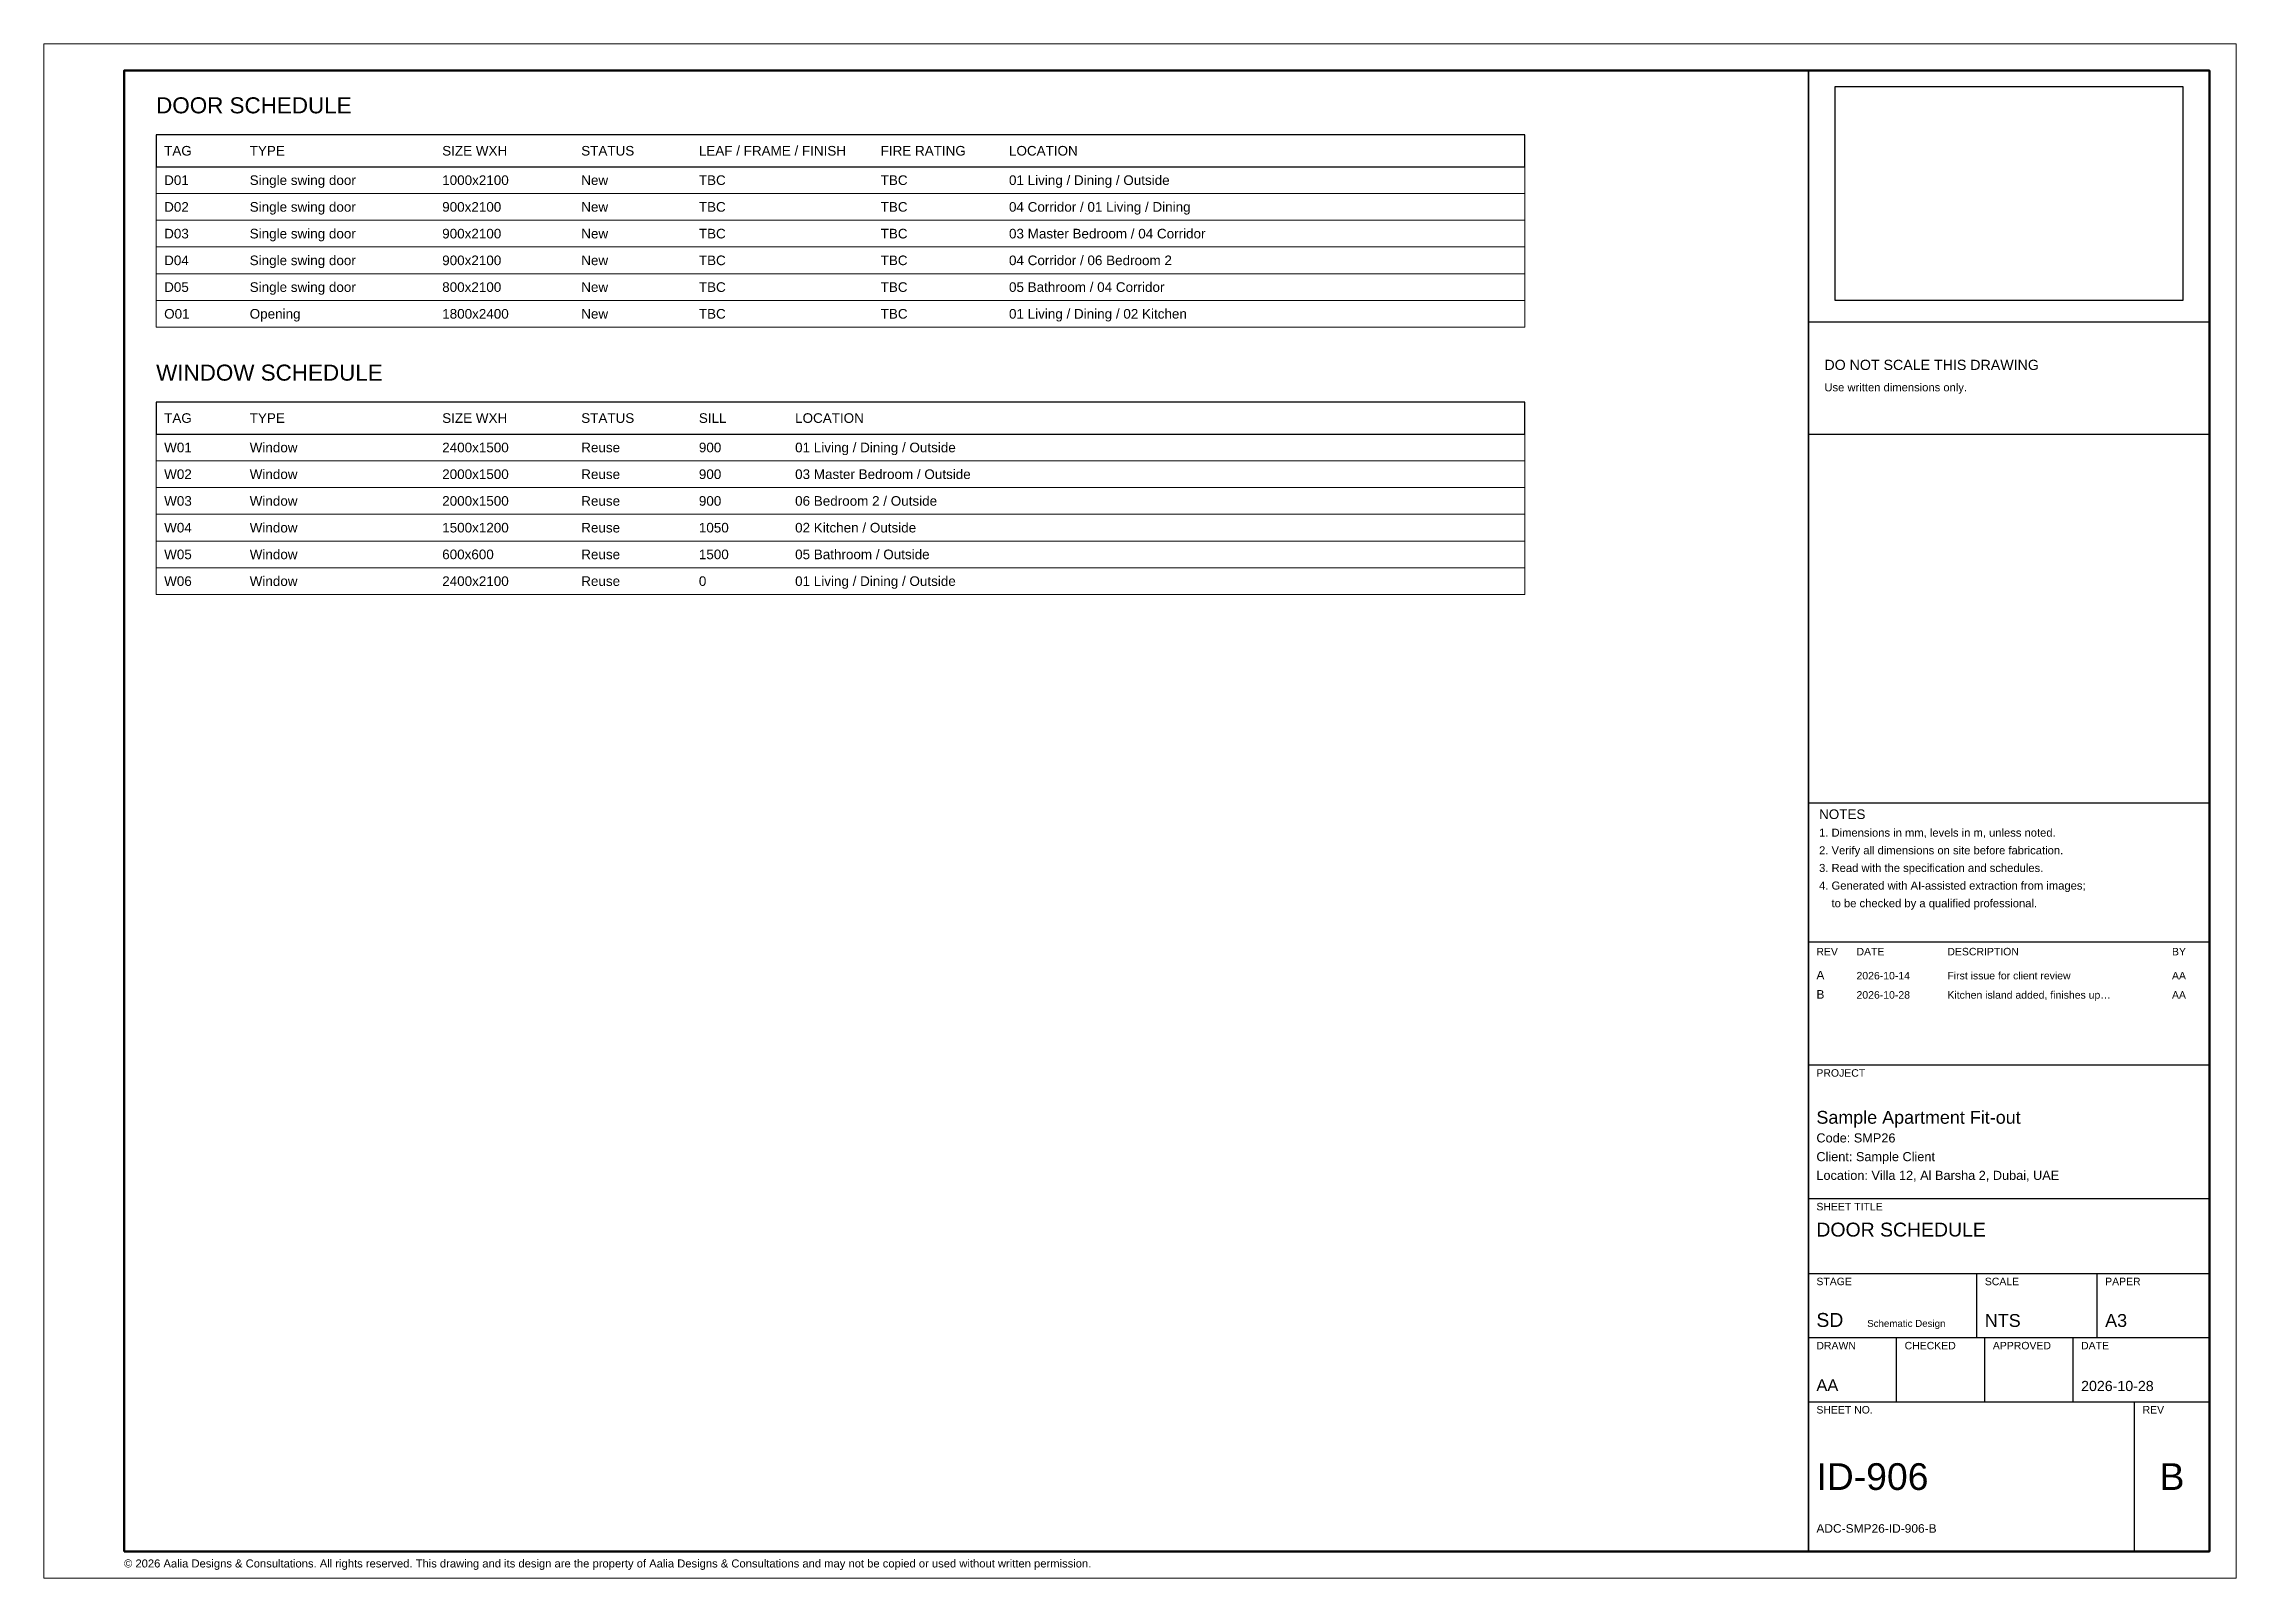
# Paper-space layout 'ID-906 Door schedule' of a CAD drawing. Header units: millimetres. Extents: x 5 to 415, y 5 to 292.
import ezdxf
from ezdxf.enums import TextEntityAlignment as Align

# ---------------------------------------------------------------- set-up
doc = ezdxf.new("R2010")
doc.units = ezdxf.units.MM
doc.layers.add('G-ANNO-TEXT', color=7, linetype='Continuous', lineweight=18)
doc.layers.add('G-ANNO-TTLB', color=7, linetype='Continuous', lineweight=25)
doc.styles.add('ADC', font='arial.ttf')
picture_1 = doc.add_image_def('image1.png', size_in_pixel=(1400, 861))

psp = doc.layouts.new('ID-906 Door schedule')

# ---------------------------------------------------------------- linework, layer by layer
at = {"layer": 'G-ANNO-TEXT', "lineweight": 25}
for points in [[(26, 269), (282, 269), (282, 275), (26, 275)], [(26, 219), (282, 219), (282, 225), (26, 225)]]:
    psp.add_lwpolyline(points, close=True, dxfattribs=at)
at = {"layer": 'G-ANNO-TEXT'}
for points in [[(26, 264), (282, 264), (282, 269), (26, 269)], [(26, 259), (282, 259), (282, 264), (26, 264)], [(26, 254), (282, 254), (282, 259), (26, 259)], [(26, 249), (282, 249), (282, 254), (26, 254)], [(26, 244), (282, 244), (282, 249), (26, 249)], [(26, 239), (282, 239), (282, 244), (26, 244)], [(26, 214), (282, 214), (282, 219), (26, 219)], [(26, 209), (282, 209), (282, 214), (26, 214)], [(26, 204), (282, 204), (282, 209), (26, 209)], [(26, 199), (282, 199), (282, 204), (26, 204)], [(26, 194), (282, 194), (282, 199), (26, 199)], [(26, 189), (282, 189), (282, 194), (26, 194)]]:
    psp.add_lwpolyline(points, close=True, dxfattribs=at)
at = {"layer": 'G-ANNO-TTLB', "lineweight": 35}
psp.add_line((335, 10), (335, 287), dxfattribs=at)
at = {"layer": 'G-ANNO-TTLB'}
for p, q in [((335, 240), (410, 240)), ((335, 219), (410, 219)), ((335, 150), (410, 150)), ((335, 124), (410, 124)), ((335, 101), (410, 101)), ((335, 76), (410, 76)), ((335, 62), (410, 62)), ((366.5, 50), (366.5, 62)), ((389, 50), (389, 62)), ((335, 50), (410, 50)), ((351.5, 38), (351.5, 50)), ((368, 38), (368, 50)), ((384.5, 38), (384.5, 50)), ((335, 38), (410, 38)), ((396, 10), (396, 38))]:
    psp.add_line(p, q, dxfattribs=at)
at = {"layer": 'G-ANNO-TTLB', "lineweight": 13}
psp.add_lwpolyline([(5, 5), (415, 5), (415, 292), (5, 292)], close=True, dxfattribs=at)
at = {"layer": 'G-ANNO-TTLB', "lineweight": 50}
psp.add_lwpolyline([(20, 10), (410, 10), (410, 287), (20, 287)], close=True, dxfattribs=at)

# ---------------------------------------------------------------- texts
at = {"layer": 'G-ANNO-TEXT', "style": 'ADC'}
for s, p in [('DOOR SCHEDULE', (26, 279)), ('WINDOW SCHEDULE', (26, 229))]:
    psp.add_text(s, height=3, dxfattribs=at).set_placement(p)
for s, p in [('TAG', (27.5, 272)), ('TYPE', (43.5, 272)), ('SIZE WXH', (79.5, 272)), ('STATUS', (105.5, 272)), ('LEAF / FRAME / FINISH', (127.5, 272)), ('FIRE RATING', (161.5, 272)), ('LOCATION', (185.5, 272)), ('D01', (27.5, 266.5)), ('Single swing door', (43.5, 266.5)), ('1000x2100', (79.5, 266.5)), ('New', (105.5, 266.5)), ('TBC', (127.5, 266.5)), ('TBC', (161.5, 266.5)), ('01 Living / Dining / Outside', (185.5, 266.5)), ('D02', (27.5, 261.5)), ('Single swing door', (43.5, 261.5)), ('900x2100', (79.5, 261.5)), ('New', (105.5, 261.5)), ('TBC', (127.5, 261.5)), ('TBC', (161.5, 261.5)), ('04 Corridor / 01 Living / Dining', (185.5, 261.5)), ('D03', (27.5, 256.5)), ('Single swing door', (43.5, 256.5)), ('900x2100', (79.5, 256.5)), ('New', (105.5, 256.5)), ('TBC', (127.5, 256.5)), ('TBC', (161.5, 256.5)), ('03 Master Bedroom / 04 Corridor', (185.5, 256.5)), ('D04', (27.5, 251.5)), ('Single swing door', (43.5, 251.5)), ('900x2100', (79.5, 251.5)), ('New', (105.5, 251.5)), ('TBC', (127.5, 251.5)), ('TBC', (161.5, 251.5)), ('04 Corridor / 06 Bedroom 2', (185.5, 251.5)), ('D05', (27.5, 246.5)), ('Single swing door', (43.5, 246.5)), ('800x2100', (79.5, 246.5)), ('New', (105.5, 246.5)), ('TBC', (127.5, 246.5)), ('TBC', (161.5, 246.5)), ('05 Bathroom / 04 Corridor', (185.5, 246.5)), ('O01', (27.5, 241.5)), ('Opening', (43.5, 241.5)), ('1800x2400', (79.5, 241.5)), ('New', (105.5, 241.5)), ('TBC', (127.5, 241.5)), ('TBC', (161.5, 241.5)), ('01 Living / Dining / 02 Kitchen', (185.5, 241.5)), ('TAG', (27.5, 222)), ('TYPE', (43.5, 222)), ('SIZE WXH', (79.5, 222)), ('STATUS', (105.5, 222)), ('SILL', (127.5, 222)), ('LOCATION', (145.5, 222)), ('W01', (27.5, 216.5)), ('Window', (43.5, 216.5)), ('2400x1500', (79.5, 216.5)), ('Reuse', (105.5, 216.5)), ('900', (127.5, 216.5)), ('01 Living / Dining / Outside', (145.5, 216.5)), ('W02', (27.5, 211.5)), ('Window', (43.5, 211.5)), ('2000x1500', (79.5, 211.5)), ('Reuse', (105.5, 211.5)), ('900', (127.5, 211.5)), ('03 Master Bedroom / Outside', (145.5, 211.5)), ('W03', (27.5, 206.5)), ('Window', (43.5, 206.5)), ('2000x1500', (79.5, 206.5)), ('Reuse', (105.5, 206.5)), ('900', (127.5, 206.5)), ('06 Bedroom 2 / Outside', (145.5, 206.5)), ('W04', (27.5, 201.5)), ('Window', (43.5, 201.5)), ('1500x1200', (79.5, 201.5)), ('Reuse', (105.5, 201.5)), ('1050', (127.5, 201.5)), ('02 Kitchen / Outside', (145.5, 201.5)), ('W05', (27.5, 196.5)), ('Window', (43.5, 196.5)), ('600x600', (79.5, 196.5)), ('Reuse', (105.5, 196.5)), ('1500', (127.5, 196.5)), ('05 Bathroom / Outside', (145.5, 196.5)), ('W06', (27.5, 191.5)), ('Window', (43.5, 191.5)), ('2400x2100', (79.5, 191.5)), ('Reuse', (105.5, 191.5)), ('0', (127.5, 191.5)), ('01 Living / Dining / Outside', (145.5, 191.5))]:
    psp.add_text(s, height=1.8, dxfattribs=at).set_placement(p, align=Align.MIDDLE_LEFT)
at = {"layer": 'G-ANNO-TTLB', "style": 'ADC'}
for s, height, p in [('DO NOT SCALE THIS DRAWING', 1.9, (338, 231)), ('Use written dimensions only.', 1.5, (338, 227)), ('NOTES', 1.8, (337, 147)), ('1. Dimensions in mm, levels in m, unless noted.', 1.5, (337, 143.7)), ('2. Verify all dimensions on site before fabrication.', 1.5, (337, 140.4)), ('4. Generated with AI-assisted extraction from images;', 1.5, (337, 133.8)), ('3. Read with the specification and schedules.', 1.5, (337, 137.1)), ('    to be checked by a qualified professional.', 1.5, (337, 130.5)), ('REV', 1.4, (336.5, 121.5)), ('DATE', 1.4, (344, 121.5)), ('DESCRIPTION', 1.4, (361, 121.5)), ('BY', 1.4, (403, 121.5)), ('A', 1.6, (336.5, 117)), ('B', 1.6, (336.5, 113.4)), ('2026-10-14', 1.4, (344, 117)), ('2026-10-28', 1.4, (344, 113.4)), ('First issue for client review', 1.4, (361, 117)), ('Kitchen island added, finishes up…', 1.4, (361, 113.4)), ('AA', 1.4, (403, 117)), ('AA', 1.4, (403, 113.4)), ('PROJECT', 1.4, (336.5, 98.8)), ('Sample Apartment Fit-out', 2.4, (336.5, 90)), ('Code: SMP26', 1.7, (336.5, 86.5)), ('Client: Sample Client', 1.7, (336.5, 83)), ('Location: Villa 12, Al Barsha 2, Dubai, UAE', 1.7, (336.5, 79.5)), ('SHEET TITLE', 1.4, (336.5, 73.8)), ('STAGE', 1.4, (336.5, 59.8)), ('SCALE', 1.4, (368, 59.8)), ('PAPER', 1.4, (390.5, 59.8)), ('SD', 2.6, (336.5, 52)), ('Schematic Design', 1.3, (346, 52)), ('NTS', 2.4, (368, 52)), ('A3', 2.4, (390.5, 52)), ('DRAWN', 1.4, (336.5, 47.8)), ('CHECKED', 1.4, (353, 47.8)), ('APPROVED', 1.4, (369.5, 47.8)), ('DATE', 1.4, (386, 47.8)), ('AA', 2.2, (336.5, 40)), ('2026-10-28', 1.9, (386, 40)), ('SHEET NO.', 1.4, (336.5, 35.8)), ('REV', 1.4, (397.5, 35.8)), ('ADC-SMP26-ID-906-B', 1.6, (336.5, 13.5)), ('© 2026 Aalia Designs & Consultations. All rights reserved. This drawing and its design are the property of Aalia Designs & Consultations and may not be copied or used without written permission.', 1.5, (20, 7))]:
    psp.add_text(s, height=height, dxfattribs=at).set_placement(p)
psp.add_text('ID-906', height=5, dxfattribs=at).set_placement((336.5, 24), align=Align.MIDDLE_LEFT)
psp.add_text('B', height=5, dxfattribs=at).set_placement((403, 24), align=Align.MIDDLE_CENTER)
at = {"layer": 'G-ANNO-TTLB', "insert": (336.5, 71.5), "char_height": 2.6, "width": 71, "attachment_point": 1, "style": 'ADC'}
psp.add_mtext('DOOR SCHEDULE', dxfattribs=at)

# ---------------------------------------------------------------- pictures from other files: only their frames are drawn
at = {"layer": 'G-ANNO-TTLB'}
image = psp.add_image(picture_1, insert=(339.98, 244), size_in_units=(65.04, 40), dxfattribs=at)

doc.saveas('drawing.dxf')
